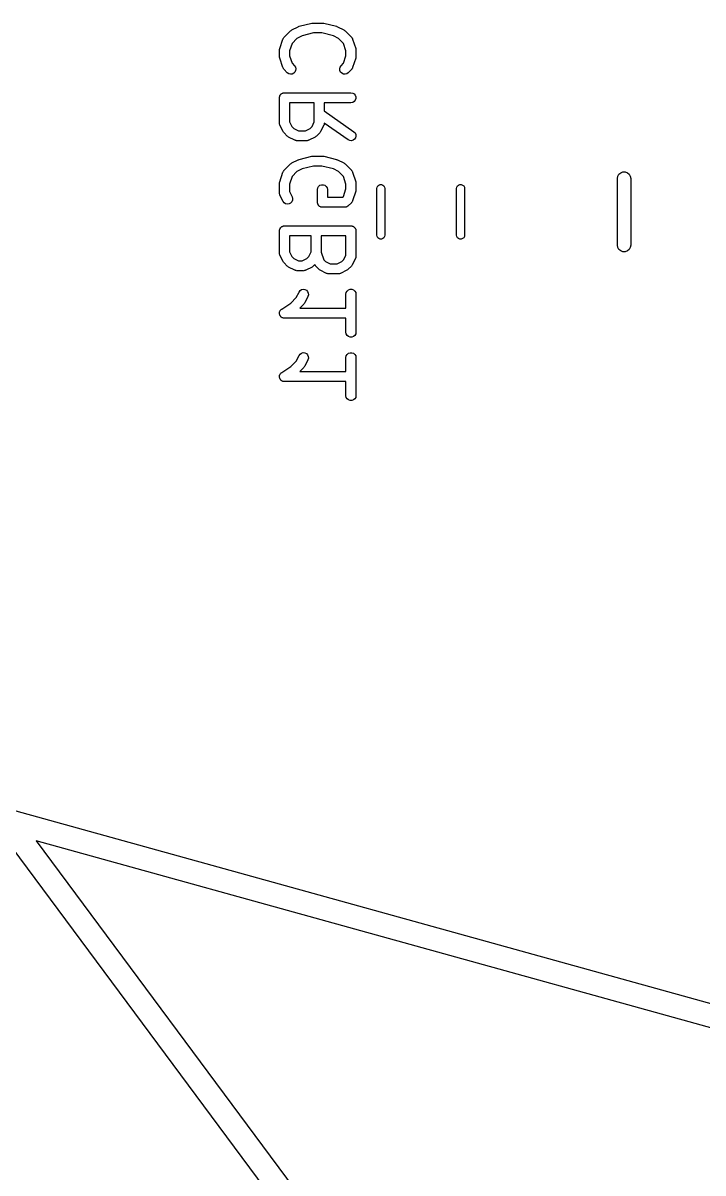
# Model space of a CAD drawing. Extents: x 48 to 353, y -143 to -50.
# Drawn here: x 308.35 to 318.57, y -81.11 to -63.84 of the extents above; entities that cross this region are included whole.
import ezdxf

# ---------------------------------------------------------------- set-up
doc = ezdxf.new("R2010")
doc.units = 0
doc.header["$MEASUREMENT"] = 0
doc.layers.add('BLACK', color=7, linetype='CONTINUOUS')

msp = doc.modelspace()

# ---------------------------------------------------------------- linework, layer by layer
at = {"layer": 'Black'}
for p, q in [((312.387, -63.9413), (312.482, -63.8936)), ((312.482, -63.8936), (312.49, -63.8913)), ((312.49, -63.8913), (312.497, -63.888)), ((312.497, -63.888), (312.688, -63.8403)), ((312.688, -63.8403), (312.697, -63.8397)), ((312.697, -63.8397), (312.706, -63.8381)), ((312.706, -63.8381), (312.849, -63.8381)), ((312.849, -63.8381), (312.858, -63.8397)), ((312.858, -63.8397), (312.867, -63.8403)), ((312.867, -63.8403), (313.057, -63.888)), ((313.057, -63.888), (313.065, -63.8913)), ((313.065, -63.8913), (313.073, -63.8936)), ((313.073, -63.8936), (313.168, -63.9413)), ((312.206, -64.2227), (312.254, -64.0799)), ((312.254, -64.0799), (312.256, -64.0761)), ((312.256, -64.0761), (312.257, -64.0719)), ((312.257, -64.0719), (312.262, -64.0647)), ((312.262, -64.0647), (312.266, -64.0569)), ((312.266, -64.0569), (312.269, -64.0541)), ((312.269, -64.0541), (312.272, -64.0505)), ((312.272, -64.0505), (312.367, -63.9553)), ((312.367, -63.9553), (312.377, -63.9484)), ((312.377, -63.9484), (312.387, -63.9413)), ((312.465, -64.07), (312.391, -64.1441)), ((312.542, -64.0315), (312.465, -64.07)), ((312.715, -63.9881), (312.542, -64.0315)), ((312.84, -63.9881), (312.715, -63.9881)), ((313.013, -64.0315), (312.84, -63.9881)), ((313.09, -64.07), (313.013, -64.0315)), ((313.164, -64.1441), (313.09, -64.07)), ((313.168, -63.9413), (313.178, -63.9484)), ((313.178, -63.9484), (313.188, -63.9553)), ((313.188, -63.9553), (313.283, -64.0505)), ((313.283, -64.0505), (313.285, -64.0541)), ((313.285, -64.0541), (313.289, -64.0569)), ((313.289, -64.0569), (313.293, -64.0647)), ((313.293, -64.0647), (313.298, -64.0719)), ((313.298, -64.0719), (313.299, -64.0761)), ((313.299, -64.0761), (313.301, -64.0799)), ((313.301, -64.0799), (313.349, -64.2227)), ((312.202, -64.2464), (312.204, -64.2346)), ((312.202, -64.3417), (312.202, -64.2464)), ((312.204, -64.2346), (312.206, -64.2227)), ((312.391, -64.1441), (312.352, -64.2586)), ((312.352, -64.2586), (312.352, -64.3295)), ((313.202, -64.2586), (313.164, -64.1441)), ((313.202, -64.3295), (313.202, -64.2586)), ((313.349, -64.2227), (313.35, -64.2346)), ((313.35, -64.2346), (313.352, -64.2464)), ((313.352, -64.2464), (313.352, -64.3417)), ((312.204, -64.3535), (312.202, -64.3417)), ((312.206, -64.3654), (312.204, -64.3535)), ((312.254, -64.5082), (312.206, -64.3654)), ((312.352, -64.3295), (312.391, -64.444)), ((313.164, -64.444), (313.202, -64.3295)), ((313.349, -64.3654), (313.301, -64.5082)), ((313.35, -64.3535), (313.349, -64.3654)), ((313.352, -64.3417), (313.35, -64.3535)), ((312.256, -64.512), (312.254, -64.5082)), ((312.257, -64.5162), (312.256, -64.512)), ((312.262, -64.5234), (312.257, -64.5162)), ((312.266, -64.5311), (312.262, -64.5234)), ((312.269, -64.534), (312.266, -64.5311)), ((312.272, -64.5376), (312.269, -64.534)), ((312.32, -64.5852), (312.272, -64.5376)), ((312.341, -64.6001), (312.32, -64.5852)), ((312.366, -64.6069), (312.341, -64.6001)), ((312.392, -64.6046), (312.366, -64.6069)), ((312.391, -64.444), (312.426, -64.4791)), ((312.416, -64.5936), (312.392, -64.6046)), ((312.434, -64.5752), (312.416, -64.5936)), ((312.426, -64.4791), (312.441, -64.5004)), ((312.445, -64.5516), (312.434, -64.5752)), ((312.441, -64.5004), (312.447, -64.5256)), ((312.447, -64.5256), (312.445, -64.5516)), ((313.107, -64.5256), (313.114, -64.5004)), ((313.11, -64.5516), (313.107, -64.5256)), ((313.121, -64.5752), (313.11, -64.5516)), ((313.114, -64.5004), (313.129, -64.4791)), ((313.139, -64.5936), (313.121, -64.5752)), ((313.129, -64.4791), (313.164, -64.444)), ((313.163, -64.6046), (313.139, -64.5936)), ((313.189, -64.6069), (313.163, -64.6046)), ((313.214, -64.6001), (313.189, -64.6069)), ((313.235, -64.5852), (313.214, -64.6001)), ((313.283, -64.5376), (313.235, -64.5852)), ((313.285, -64.534), (313.283, -64.5376)), ((313.289, -64.5311), (313.285, -64.534)), ((313.293, -64.5234), (313.289, -64.5311)), ((313.298, -64.5162), (313.293, -64.5234)), ((313.299, -64.512), (313.298, -64.5162)), ((313.301, -64.5082), (313.299, -64.512)), ((312.202, -64.9607), (312.204, -64.9543)), ((312.202, -65.3417), (312.202, -64.9607)), ((312.204, -64.9477), (312.206, -64.9415)), ((312.204, -64.9543), (312.204, -64.9477)), ((312.206, -64.9415), (312.207, -64.9351)), ((312.207, -64.9351), (312.21, -64.9294)), ((312.21, -64.9294), (312.212, -64.9232)), ((312.212, -64.9232), (312.217, -64.9182)), ((312.217, -64.9182), (312.22, -64.9125)), ((312.22, -64.9125), (312.225, -64.9083)), ((312.225, -64.9083), (312.229, -64.9033)), ((312.229, -64.9033), (312.235, -64.9)), ((312.235, -64.9), (312.24, -64.8958)), ((312.24, -64.8958), (312.246, -64.8935)), ((312.246, -64.8935), (312.252, -64.8902)), ((312.252, -64.8902), (312.258, -64.8891)), ((312.258, -64.8891), (312.264, -64.8869)), ((312.264, -64.8869), (312.271, -64.8869)), ((312.271, -64.8869), (312.277, -64.8857)), ((312.277, -64.8857), (313.277, -64.8857)), ((313.277, -64.8857), (313.303, -64.8902)), ((313.303, -64.8902), (313.326, -64.9033)), ((313.326, -64.9033), (313.342, -64.9232)), ((313.342, -64.9232), (313.351, -64.9477)), ((313.351, -64.9477), (313.351, -64.9737)), ((312.352, -65.0357), (312.352, -65.324)), ((312.726, -65.0357), (312.352, -65.0357)), ((312.726, -65.324), (312.726, -65.0357)), ((313.277, -65.0357), (312.876, -65.0357)), ((312.876, -65.0357), (312.876, -65.1598)), ((313.303, -65.0312), (313.277, -65.0357)), ((313.326, -65.0182), (313.303, -65.0312)), ((313.342, -64.9982), (313.326, -65.0182)), ((313.351, -64.9737), (313.342, -64.9982)), ((312.876, -65.1598), (313.32, -65.4707)), ((312.203, -65.3459), (312.202, -65.3417)), ((312.203, -65.3502), (312.203, -65.3459)), ((312.205, -65.3587), (312.203, -65.3502)), ((312.207, -65.3673), (312.205, -65.3587)), ((312.209, -65.3711), (312.207, -65.3673)), ((312.21, -65.3752), (312.209, -65.3711)), ((312.258, -65.4704), (312.21, -65.3752)), ((312.265, -65.4801), (312.258, -65.4704)), ((312.352, -65.324), (312.387, -65.3925)), ((312.387, -65.3925), (312.417, -65.4229)), ((312.417, -65.4229), (312.486, -65.4571)), ((312.486, -65.4571), (312.593, -65.4571)), ((312.593, -65.4571), (312.662, -65.4229)), ((312.662, -65.4229), (312.692, -65.3925)), ((312.692, -65.3925), (312.726, -65.324)), ((312.821, -65.4704), (312.813, -65.4801)), ((312.868, -65.3752), (312.821, -65.4704)), ((312.87, -65.3711), (312.868, -65.3752)), ((312.872, -65.3673), (312.87, -65.3711)), ((312.873, -65.3587), (312.872, -65.3673)), ((312.876, -65.3502), (312.873, -65.3587)), ((312.876, -65.3427), (312.875, -65.3459)), ((312.875, -65.3459), (312.876, -65.3502)), ((313.234, -65.5936), (312.876, -65.3427)), ((313.32, -65.4707), (313.339, -65.4891)), ((312.272, -65.4899), (312.265, -65.4801)), ((312.32, -65.5376), (312.272, -65.4899)), ((312.329, -65.5444), (312.32, -65.5376)), ((312.339, -65.5516), (312.329, -65.5444)), ((312.434, -65.5992), (312.339, -65.5516)), ((312.438, -65.6005), (312.434, -65.5992)), ((312.442, -65.6026), (312.438, -65.6005)), ((312.451, -65.6041), (312.442, -65.6026)), ((312.459, -65.6067), (312.451, -65.6041)), ((312.464, -65.6064), (312.459, -65.6067)), ((312.468, -65.6071), (312.464, -65.6064)), ((312.611, -65.6071), (312.468, -65.6071)), ((312.615, -65.6064), (312.611, -65.6071)), ((312.619, -65.6067), (312.615, -65.6064)), ((312.628, -65.6041), (312.619, -65.6067)), ((312.636, -65.6026), (312.628, -65.6041)), ((312.64, -65.6005), (312.636, -65.6026)), ((312.644, -65.5992), (312.64, -65.6005)), ((312.739, -65.5516), (312.644, -65.5992)), ((312.749, -65.5444), (312.739, -65.5516)), ((312.759, -65.5376), (312.749, -65.5444)), ((312.807, -65.4899), (312.759, -65.5376)), ((312.813, -65.4801), (312.807, -65.4899)), ((313.258, -65.6046), (313.234, -65.5936)), ((313.284, -65.6069), (313.258, -65.6046)), ((313.309, -65.6001), (313.284, -65.6069)), ((313.33, -65.5852), (313.309, -65.6001)), ((313.345, -65.5638), (313.33, -65.5852)), ((313.339, -65.4891), (313.35, -65.5127)), ((313.352, -65.5387), (313.345, -65.5638)), ((313.35, -65.5127), (313.352, -65.5387)), ((312.272, -66.0505), (312.367, -65.9553)), ((312.367, -65.9553), (312.377, -65.9484)), ((312.377, -65.9484), (312.387, -65.9413)), ((312.387, -65.9413), (312.482, -65.8936)), ((312.482, -65.8936), (312.49, -65.8913)), ((312.49, -65.8913), (312.497, -65.888)), ((312.497, -65.888), (312.688, -65.8403)), ((312.715, -65.9881), (312.542, -66.0315)), ((312.688, -65.8403), (312.697, -65.8397)), ((312.697, -65.8397), (312.706, -65.8381)), ((312.706, -65.8381), (312.849, -65.8381)), ((312.84, -65.9881), (312.715, -65.9881)), ((313.013, -66.0315), (312.84, -65.9881)), ((312.849, -65.8381), (312.858, -65.8397)), ((312.858, -65.8397), (312.867, -65.8403)), ((312.867, -65.8403), (313.057, -65.888)), ((313.057, -65.888), (313.065, -65.8913)), ((313.065, -65.8913), (313.073, -65.8936)), ((313.073, -65.8936), (313.168, -65.9413)), ((313.168, -65.9413), (313.178, -65.9484)), ((313.178, -65.9484), (313.188, -65.9553)), ((313.188, -65.9553), (313.283, -66.0505)), ((312.206, -66.2227), (312.254, -66.0799)), ((312.254, -66.0799), (312.256, -66.0761)), ((312.256, -66.0761), (312.257, -66.0719)), ((312.257, -66.0719), (312.262, -66.0647)), ((312.262, -66.0647), (312.266, -66.0569)), ((312.266, -66.0569), (312.269, -66.0541)), ((312.269, -66.0541), (312.272, -66.0505)), ((312.391, -66.1441), (312.352, -66.2586)), ((312.465, -66.07), (312.391, -66.1441)), ((312.542, -66.0315), (312.465, -66.07)), ((313.09, -66.07), (313.013, -66.0315)), ((313.164, -66.1441), (313.09, -66.07)), ((313.202, -66.2586), (313.164, -66.1441)), ((313.283, -66.0505), (313.285, -66.0541)), ((313.285, -66.0541), (313.289, -66.0569)), ((313.289, -66.0569), (313.293, -66.0647)), ((313.293, -66.0647), (313.298, -66.0719)), ((313.298, -66.0719), (313.299, -66.0761)), ((313.299, -66.0761), (313.301, -66.0799)), ((313.301, -66.0799), (313.349, -66.2227)), ((317.281, -66.175), (317.287, -66.1408)), ((317.287, -66.1408), (317.305, -66.1107)), ((317.305, -66.1107), (317.331, -66.0884)), ((317.331, -66.0884), (317.364, -66.0765)), ((317.364, -66.0765), (317.399, -66.0765)), ((317.399, -66.0765), (317.431, -66.0884)), ((317.431, -66.0884), (317.458, -66.1107)), ((317.458, -66.1107), (317.475, -66.1408)), ((317.475, -66.1408), (317.481, -66.175)), ((312.202, -66.2464), (312.204, -66.2346)), ((312.202, -66.3893), (312.202, -66.2464)), ((312.204, -66.2346), (312.206, -66.2227)), ((312.352, -66.2586), (312.352, -66.3716)), ((312.774, -66.3417), (312.778, -66.316)), ((312.774, -66.5321), (312.774, -66.3417)), ((312.778, -66.316), (312.791, -66.2935)), ((312.791, -66.2935), (312.811, -66.2767)), ((312.811, -66.2767), (312.836, -66.2678)), ((312.836, -66.2678), (312.862, -66.2678)), ((312.862, -66.2678), (312.886, -66.2767)), ((312.886, -66.2767), (312.906, -66.2935)), ((312.906, -66.2935), (312.919, -66.316)), ((312.919, -66.316), (312.924, -66.3417)), ((312.924, -66.3417), (312.924, -66.4571)), ((313.164, -66.444), (313.202, -66.3295)), ((313.202, -66.3295), (313.202, -66.2586)), ((313.349, -66.2227), (313.35, -66.2346)), ((313.35, -66.2346), (313.352, -66.2464)), ((313.352, -66.3417), (313.35, -66.3535)), ((313.352, -66.2464), (313.352, -66.3417)), ((313.665, -66.325), (313.669, -66.3045)), ((313.665, -67.025), (313.665, -66.325)), ((313.669, -66.3045), (313.679, -66.2864)), ((313.679, -66.2864), (313.695, -66.273)), ((313.695, -66.273), (313.715, -66.2659)), ((313.715, -66.2659), (313.735, -66.2659)), ((313.735, -66.2659), (313.755, -66.273)), ((313.755, -66.273), (313.771, -66.2864)), ((313.771, -66.2864), (313.781, -66.3045)), ((313.781, -66.3045), (313.785, -66.325)), ((313.785, -66.325), (313.785, -67.025)), ((314.865, -66.325), (314.869, -66.3045)), ((314.865, -67.025), (314.865, -66.325)), ((314.869, -66.3045), (314.879, -66.2864)), ((314.879, -66.2864), (314.895, -66.273)), ((314.895, -66.273), (314.915, -66.2659)), ((314.915, -66.2659), (314.935, -66.2659)), ((314.935, -66.2659), (314.955, -66.273)), ((314.955, -66.273), (314.971, -66.2864)), ((314.971, -66.2864), (314.981, -66.3045)), ((314.981, -66.3045), (314.985, -66.325)), ((314.985, -66.325), (314.985, -67.025)), ((317.281, -67.175), (317.281, -66.175)), ((317.481, -66.175), (317.481, -67.175)), ((312.203, -66.3935), (312.202, -66.3893)), ((312.203, -66.3979), (312.203, -66.3935)), ((312.205, -66.4063), (312.203, -66.3979)), ((312.207, -66.4149), (312.205, -66.4063)), ((312.209, -66.4187), (312.207, -66.4149)), ((312.21, -66.4228), (312.209, -66.4187)), ((312.258, -66.5181), (312.21, -66.4228)), ((312.352, -66.3716), (312.392, -66.451)), ((312.398, -66.5019), (312.388, -66.5258)), ((312.392, -66.451), (312.4, -66.4759)), ((312.4, -66.4759), (312.398, -66.5019)), ((312.924, -66.4571), (313.151, -66.4571)), ((313.151, -66.4571), (313.164, -66.444)), ((313.299, -66.512), (313.298, -66.5162)), ((313.301, -66.5082), (313.299, -66.512)), ((313.349, -66.3654), (313.301, -66.5082)), ((313.35, -66.3535), (313.349, -66.3654)), ((312.273, -66.539), (312.258, -66.5181)), ((312.295, -66.5533), (312.273, -66.539)), ((312.321, -66.5594), (312.295, -66.5533)), ((312.346, -66.5564), (312.321, -66.5594)), ((312.37, -66.5448), (312.346, -66.5564)), ((312.388, -66.5258), (312.37, -66.5448)), ((312.775, -66.5386), (312.774, -66.5321)), ((312.775, -66.5452), (312.775, -66.5386)), ((312.777, -66.5513), (312.775, -66.5452)), ((312.778, -66.5578), (312.777, -66.5513)), ((312.782, -66.5635), (312.778, -66.5578)), ((312.784, -66.5696), (312.782, -66.5635)), ((312.788, -66.5747), (312.784, -66.5696)), ((312.791, -66.5804), (312.788, -66.5747)), ((312.796, -66.5846), (312.791, -66.5804)), ((312.801, -66.5896), (312.796, -66.5846)), ((312.806, -66.5929), (312.801, -66.5896)), ((312.811, -66.5971), (312.806, -66.5929)), ((312.817, -66.5993), (312.811, -66.5971)), ((312.823, -66.6026), (312.817, -66.5993)), ((312.83, -66.6038), (312.823, -66.6026)), ((312.836, -66.606), (312.83, -66.6038)), ((312.842, -66.606), (312.836, -66.606)), ((312.849, -66.6071), (312.842, -66.606)), ((313.182, -66.6071), (312.849, -66.6071)), ((313.185, -66.6066), (313.182, -66.6071)), ((313.189, -66.6069), (313.185, -66.6066)), ((313.198, -66.6043), (313.189, -66.6069)), ((313.208, -66.6026), (313.198, -66.6043)), ((313.211, -66.601), (313.208, -66.6026)), ((313.214, -66.6001), (313.211, -66.601)), ((313.222, -66.5945), (313.214, -66.6001)), ((313.23, -66.5896), (313.222, -66.5945)), ((313.232, -66.5871), (313.23, -66.5896)), ((313.235, -66.5852), (313.232, -66.5871)), ((313.283, -66.5376), (313.235, -66.5852)), ((313.285, -66.534), (313.283, -66.5376)), ((313.289, -66.5311), (313.285, -66.534)), ((313.293, -66.5234), (313.289, -66.5311)), ((313.298, -66.5162), (313.293, -66.5234)), ((312.202, -66.9607), (312.204, -66.9543)), ((312.202, -67.294), (312.202, -66.9607)), ((312.204, -66.9477), (312.206, -66.9415)), ((312.204, -66.9543), (312.204, -66.9477)), ((312.206, -66.9415), (312.207, -66.9351)), ((312.207, -66.9351), (312.21, -66.9294)), ((312.21, -66.9294), (312.212, -66.9232)), ((312.212, -66.9232), (312.217, -66.9182)), ((312.217, -66.9182), (312.22, -66.9125)), ((312.22, -66.9125), (312.225, -66.9083)), ((312.225, -66.9083), (312.229, -66.9033)), ((312.229, -66.9033), (312.235, -66.9)), ((312.235, -66.9), (312.24, -66.8958)), ((312.24, -66.8958), (312.246, -66.8935)), ((312.246, -66.8935), (312.252, -66.8902)), ((312.252, -66.8902), (312.258, -66.8891)), ((312.258, -66.8891), (312.264, -66.8869)), ((312.264, -66.8869), (312.271, -66.8869)), ((312.271, -66.8869), (312.277, -66.8857)), ((312.277, -66.8857), (313.277, -66.8857)), ((313.277, -66.8857), (313.284, -66.8869)), ((313.284, -66.8869), (313.29, -66.8869)), ((313.29, -66.8869), (313.297, -66.8891)), ((313.297, -66.8891), (313.303, -66.8902)), ((313.303, -66.8902), (313.309, -66.8935)), ((313.309, -66.8935), (313.315, -66.8958)), ((313.315, -66.8958), (313.32, -66.9)), ((313.32, -66.9), (313.326, -66.9033)), ((313.326, -66.9033), (313.33, -66.9083)), ((313.33, -66.9083), (313.335, -66.9125)), ((313.335, -66.9125), (313.338, -66.9182)), ((313.338, -66.9182), (313.342, -66.9232)), ((313.342, -66.9232), (313.345, -66.9294)), ((313.345, -66.9294), (313.348, -66.9351)), ((313.348, -66.9351), (313.349, -66.9415)), ((313.349, -66.9415), (313.351, -66.9477)), ((313.351, -66.9477), (313.351, -66.9543)), ((313.351, -66.9543), (313.352, -66.9607)), ((313.352, -66.9607), (313.352, -67.3417)), ((313.669, -67.0455), (313.665, -67.025)), ((313.785, -67.025), (313.781, -67.0455)), ((314.869, -67.0455), (314.865, -67.025)), ((314.985, -67.025), (314.981, -67.0455)), ((312.352, -67.0357), (312.352, -67.2763)), ((312.679, -67.0357), (312.352, -67.0357)), ((312.679, -67.2763), (312.679, -67.0357)), ((312.829, -67.0357), (312.829, -67.2819)), ((313.202, -67.0357), (312.829, -67.0357)), ((313.202, -67.324), (313.202, -67.0357)), ((313.679, -67.0636), (313.669, -67.0455)), ((313.695, -67.077), (313.679, -67.0636)), ((313.715, -67.0841), (313.695, -67.077)), ((313.735, -67.0841), (313.715, -67.0841)), ((313.755, -67.077), (313.735, -67.0841)), ((313.771, -67.0636), (313.755, -67.077)), ((313.781, -67.0455), (313.771, -67.0636)), ((314.879, -67.0636), (314.869, -67.0455)), ((314.895, -67.077), (314.879, -67.0636)), ((314.915, -67.0841), (314.895, -67.077)), ((314.935, -67.0841), (314.915, -67.0841)), ((314.955, -67.077), (314.935, -67.0841)), ((314.971, -67.0636), (314.955, -67.077)), ((314.981, -67.0455), (314.971, -67.0636)), ((317.287, -67.2092), (317.281, -67.175)), ((317.481, -67.175), (317.475, -67.2092)), ((312.203, -67.2983), (312.202, -67.294)), ((312.203, -67.3026), (312.203, -67.2983)), ((312.205, -67.311), (312.203, -67.3026)), ((312.207, -67.3197), (312.205, -67.311)), ((312.209, -67.3234), (312.207, -67.3197)), ((312.21, -67.3276), (312.209, -67.3234)), ((312.258, -67.4228), (312.21, -67.3276)), ((312.352, -67.2763), (312.387, -67.3449)), ((312.387, -67.3449), (312.417, -67.3753)), ((312.417, -67.3753), (312.486, -67.4095)), ((312.545, -67.4095), (312.614, -67.3753)), ((312.614, -67.3753), (312.644, -67.3449)), ((312.644, -67.3449), (312.679, -67.2763)), ((312.829, -67.2819), (312.867, -67.3964)), ((313.168, -67.3925), (313.202, -67.324)), ((313.344, -67.3752), (313.297, -67.4704)), ((313.346, -67.3711), (313.344, -67.3752)), ((313.348, -67.3673), (313.346, -67.3711)), ((313.349, -67.3587), (313.348, -67.3673)), ((313.352, -67.3502), (313.349, -67.3587)), ((313.352, -67.3417), (313.352, -67.3459)), ((313.352, -67.3459), (313.352, -67.3502)), ((317.305, -67.2393), (317.287, -67.2092)), ((317.331, -67.2616), (317.305, -67.2393)), ((317.364, -67.2735), (317.331, -67.2616)), ((317.399, -67.2735), (317.364, -67.2735)), ((317.431, -67.2616), (317.399, -67.2735)), ((317.458, -67.2393), (317.431, -67.2616)), ((317.475, -67.2092), (317.458, -67.2393)), ((312.265, -67.4325), (312.258, -67.4228)), ((312.272, -67.4423), (312.265, -67.4325)), ((312.32, -67.4899), (312.272, -67.4423)), ((312.329, -67.4968), (312.32, -67.4899)), ((312.339, -67.504), (312.329, -67.4968)), ((312.434, -67.5516), (312.339, -67.504)), ((312.438, -67.5528), (312.434, -67.5516)), ((312.486, -67.4095), (312.545, -67.4095)), ((312.597, -67.5516), (312.592, -67.5528)), ((312.692, -67.504), (312.597, -67.5516)), ((312.702, -67.4968), (312.692, -67.504)), ((312.711, -67.4899), (312.702, -67.4968)), ((312.733, -67.4682), (312.711, -67.4899)), ((312.733, -67.4686), (312.733, -67.4682)), ((312.738, -67.4758), (312.733, -67.4686)), ((312.742, -67.4835), (312.738, -67.4758)), ((312.746, -67.4864), (312.742, -67.4835)), ((312.748, -67.4899), (312.746, -67.4864)), ((312.796, -67.5376), (312.748, -67.4899)), ((312.806, -67.5444), (312.796, -67.5376)), ((312.815, -67.5516), (312.806, -67.5444)), ((312.911, -67.5992), (312.815, -67.5516)), ((312.867, -67.3964), (312.893, -67.4229)), ((312.893, -67.4229), (312.962, -67.4571)), ((312.962, -67.4571), (313.069, -67.4571)), ((313.069, -67.4571), (313.138, -67.4229)), ((313.216, -67.5516), (313.12, -67.5992)), ((313.138, -67.4229), (313.168, -67.3925)), ((313.225, -67.5444), (313.216, -67.5516)), ((313.235, -67.5376), (313.225, -67.5444)), ((313.283, -67.4899), (313.235, -67.5376)), ((313.29, -67.4801), (313.283, -67.4899)), ((313.297, -67.4704), (313.29, -67.4801)), ((312.442, -67.555), (312.438, -67.5528)), ((312.451, -67.5565), (312.442, -67.555)), ((312.459, -67.559), (312.451, -67.5565)), ((312.464, -67.5588), (312.459, -67.559)), ((312.468, -67.5595), (312.464, -67.5588)), ((312.563, -67.5595), (312.468, -67.5595)), ((312.567, -67.5588), (312.563, -67.5595)), ((312.572, -67.559), (312.567, -67.5588)), ((312.58, -67.5565), (312.572, -67.559)), ((312.589, -67.555), (312.58, -67.5565)), ((312.592, -67.5528), (312.589, -67.555)), ((312.915, -67.6005), (312.911, -67.5992)), ((312.918, -67.6026), (312.915, -67.6005)), ((312.927, -67.6041), (312.918, -67.6026)), ((312.935, -67.6067), (312.927, -67.6041)), ((312.94, -67.6064), (312.935, -67.6067)), ((312.944, -67.6071), (312.94, -67.6064)), ((313.087, -67.6071), (312.944, -67.6071)), ((313.091, -67.6064), (313.087, -67.6071)), ((313.095, -67.6067), (313.091, -67.6064)), ((313.104, -67.6041), (313.095, -67.6067)), ((313.113, -67.6026), (313.104, -67.6041)), ((313.116, -67.6005), (313.113, -67.6026)), ((313.12, -67.5992), (313.116, -67.6005)), ((312.454, -67.9639), (312.496, -67.8796)), ((312.496, -67.8796), (312.512, -67.8586)), ((312.512, -67.8586), (312.533, -67.8443)), ((312.533, -67.8443), (312.559, -67.8382)), ((312.559, -67.8382), (312.584, -67.8412)), ((312.584, -67.8412), (312.608, -67.8529)), ((312.608, -67.8529), (312.626, -67.8718)), ((312.626, -67.8718), (312.636, -67.8957)), ((312.636, -67.8957), (312.638, -67.9217)), ((313.202, -67.9131), (313.207, -67.8874)), ((313.207, -67.8874), (313.22, -67.8649)), ((313.22, -67.8649), (313.24, -67.8481)), ((313.24, -67.8481), (313.264, -67.8392)), ((313.264, -67.8392), (313.29, -67.8392)), ((313.29, -67.8392), (313.315, -67.8481)), ((313.315, -67.8481), (313.335, -67.8649)), ((313.335, -67.8649), (313.348, -67.8874)), ((313.348, -67.8874), (313.352, -67.9131)), ((312.236, -68.1364), (312.372, -68.0453)), ((312.372, -68.0453), (312.454, -67.9639)), ((312.569, -68.0614), (312.506, -68.1238)), ((312.575, -68.0515), (312.569, -68.0614)), ((312.583, -68.0419), (312.575, -68.0515)), ((312.63, -67.9466), (312.583, -68.0419)), ((312.638, -67.9217), (312.63, -67.9466)), ((313.202, -68.1238), (313.202, -67.9131)), ((313.352, -67.9131), (313.352, -68.4845)), ((312.203, -68.2036), (312.204, -68.1947)), ((312.204, -68.2077), (312.203, -68.2036)), ((312.204, -68.1858), (312.205, -68.1819)), ((312.204, -68.1947), (312.204, -68.1858)), ((312.204, -68.2118), (312.204, -68.2077)), ((312.207, -68.2202), (312.204, -68.2118)), ((312.205, -68.1777), (312.209, -68.1697)), ((312.205, -68.1819), (312.205, -68.1777)), ((312.209, -68.2289), (312.207, -68.2202)), ((312.209, -68.1697), (312.212, -68.1613)), ((312.211, -68.2324), (312.209, -68.2289)), ((312.212, -68.2363), (312.211, -68.2324)), ((312.212, -68.1613), (312.215, -68.1581)), ((312.218, -68.2432), (312.212, -68.2363)), ((312.215, -68.1581), (312.217, -68.1544)), ((312.217, -68.1544), (312.223, -68.1482)), ((312.223, -68.2506), (312.218, -68.2432)), ((312.223, -68.1482), (312.229, -68.1414)), ((312.229, -68.1414), (312.233, -68.1393)), ((312.233, -68.1393), (312.236, -68.1364)), ((312.506, -68.1238), (313.202, -68.1238)), ((312.227, -68.2531), (312.223, -68.2506)), ((312.229, -68.2563), (312.227, -68.2531)), ((312.237, -68.2607), (312.229, -68.2563)), ((312.244, -68.266), (312.237, -68.2607)), ((312.248, -68.2672), (312.244, -68.266)), ((312.252, -68.2693), (312.248, -68.2672)), ((312.261, -68.2708), (312.252, -68.2693)), ((312.269, -68.2734), (312.261, -68.2708)), ((312.273, -68.2731), (312.269, -68.2734)), ((312.277, -68.2738), (312.273, -68.2731)), ((313.202, -68.2738), (312.277, -68.2738)), ((313.202, -68.4845), (313.202, -68.2738)), ((313.207, -68.5102), (313.202, -68.4845)), ((313.22, -68.5327), (313.207, -68.5102)), ((313.24, -68.5495), (313.22, -68.5327)), ((313.264, -68.5584), (313.24, -68.5495)), ((313.29, -68.5584), (313.264, -68.5584)), ((313.315, -68.5495), (313.29, -68.5584)), ((313.335, -68.5327), (313.315, -68.5495)), ((313.348, -68.5102), (313.335, -68.5327)), ((313.352, -68.4845), (313.348, -68.5102)), ((312.372, -68.9977), (312.454, -68.9163)), ((312.454, -68.9163), (312.496, -68.8319)), ((312.496, -68.8319), (312.512, -68.811)), ((312.512, -68.811), (312.533, -68.7967)), ((312.533, -68.7967), (312.559, -68.7906)), ((312.559, -68.7906), (312.584, -68.7936)), ((312.63, -68.899), (312.583, -68.9943)), ((312.584, -68.7936), (312.608, -68.8052)), ((312.608, -68.8052), (312.626, -68.8242)), ((312.626, -68.8242), (312.636, -68.8481)), ((312.638, -68.8741), (312.63, -68.899)), ((312.636, -68.8481), (312.638, -68.8741)), ((313.202, -68.8655), (313.207, -68.8398)), ((313.202, -69.0762), (313.202, -68.8655)), ((313.207, -68.8398), (313.22, -68.8173)), ((313.22, -68.8173), (313.24, -68.8005)), ((313.24, -68.8005), (313.264, -68.7916)), ((313.264, -68.7916), (313.29, -68.7916)), ((313.29, -68.7916), (313.315, -68.8005)), ((313.315, -68.8005), (313.335, -68.8173)), ((313.335, -68.8173), (313.348, -68.8398)), ((313.348, -68.8398), (313.352, -68.8655)), ((313.352, -68.8655), (313.352, -69.4369)), ((312.215, -69.1105), (312.217, -69.1068)), ((312.217, -69.1068), (312.223, -69.1006)), ((312.223, -69.1006), (312.229, -69.0937)), ((312.229, -69.0937), (312.233, -69.0917)), ((312.233, -69.0917), (312.236, -69.0888)), ((312.236, -69.0888), (312.372, -68.9977)), ((312.569, -69.0137), (312.506, -69.0762)), ((312.506, -69.0762), (313.202, -69.0762)), ((312.575, -69.0039), (312.569, -69.0137)), ((312.583, -68.9943), (312.575, -69.0039)), ((312.203, -69.156), (312.204, -69.1471)), ((312.204, -69.1601), (312.203, -69.156)), ((312.204, -69.1382), (312.205, -69.1343)), ((312.204, -69.1471), (312.204, -69.1382)), ((312.204, -69.1642), (312.204, -69.1601)), ((312.207, -69.1726), (312.204, -69.1642)), ((312.205, -69.1301), (312.209, -69.1221)), ((312.205, -69.1343), (312.205, -69.1301)), ((312.209, -69.1813), (312.207, -69.1726)), ((312.209, -69.1221), (312.212, -69.1137)), ((312.211, -69.1848), (312.209, -69.1813)), ((312.212, -69.1887), (312.211, -69.1848)), ((312.212, -69.1137), (312.215, -69.1105)), ((312.218, -69.1955), (312.212, -69.1887)), ((312.223, -69.203), (312.218, -69.1955)), ((312.227, -69.2055), (312.223, -69.203)), ((312.229, -69.2086), (312.227, -69.2055)), ((312.237, -69.2131), (312.229, -69.2086)), ((312.244, -69.2184), (312.237, -69.2131)), ((312.248, -69.2196), (312.244, -69.2184)), ((312.252, -69.2217), (312.248, -69.2196)), ((312.261, -69.2232), (312.252, -69.2217)), ((312.269, -69.2257), (312.261, -69.2232)), ((312.273, -69.2255), (312.269, -69.2257)), ((312.277, -69.2262), (312.273, -69.2255)), ((313.202, -69.2262), (312.277, -69.2262)), ((313.202, -69.4369), (313.202, -69.2262)), ((313.207, -69.4626), (313.202, -69.4369)), ((313.352, -69.4369), (313.348, -69.4626)), ((313.22, -69.4851), (313.207, -69.4626)), ((313.24, -69.5019), (313.22, -69.4851)), ((313.264, -69.5108), (313.24, -69.5019)), ((313.29, -69.5108), (313.264, -69.5108)), ((313.315, -69.5019), (313.29, -69.5108)), ((313.335, -69.4851), (313.315, -69.5019)), ((313.348, -69.4626), (313.335, -69.4851)), ((308.149, -75.6504), (352.472, -87.9376)), ((329.023, -104.3), (308.069, -76.0684)), ((352.378, -88.2749), (308.546, -76.1237)), ((308.546, -76.1237), (329.394, -104.212))]:
    msp.add_line(p, q, dxfattribs=at)

doc.saveas('drawing.dxf')
